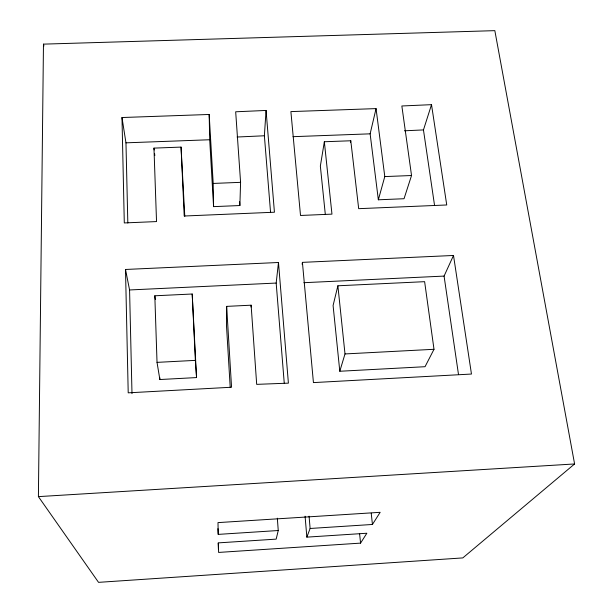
<?xml version="1.0" encoding="UTF-8"?>
<svg xmlns="http://www.w3.org/2000/svg" width="613" height="613" viewBox="0 0 613 613"><rect width="100%" height="100%" fill="white"/><g stroke="black" fill="none" stroke-linecap="round" stroke-linejoin="round"><path stroke-width="0.92" d="M226.641 306.377L231.553 387.24L128.209 392.833L125.504 269.467L278.478 262.494L288.401 383.148L256.686 384.359L251.123 305.19L226.641 306.377L226.481 325.488L230.204 387.263M38.404 496.622L43.469 44.136L494.837 30.65L574.596 463.957L462.8 557.914L98.54 582.35L38.404 496.622L574.596 463.957M239.875 205.539L240.587 182.337L235.683 111.788L266.065 110.447L274.432 212.221L184.214 216.014L181.05 147.097L153.97 148.108L156.53 221.577L124.293 222.94L121.987 117.527L209.171 114.47L213.194 183.433L213.585 206.635L239.875 205.539L239.614 201.738M251.008 307.006L251.123 305.19M270.578 212.619L264.379 135.772L266.065 110.447M284.256 383.217L276.179 283.06L278.478 262.494M302.117 264.234L302.416 262.364L453.505 255.468L471.466 374.045L313.435 382.596L302.416 262.364M324.346 141.749L331.962 214.136L300.508 215.469L290.891 111.597L376.06 108.608L370.129 133.833L378.344 199.792L404.036 198.727L411.538 175.517L401.852 105.98L431.514 104.662L446.739 204.972L358.682 208.673L350.789 140.768L324.346 141.749L320.354 166.085L325.311 214.427M350.406 142.637L350.789 140.768M277.337 518.184L278.248 530.521L276.172 539.126L218.404 542.873L218.603 552.428L360.567 543.118L366.85 533.241L306.852 537.134L305.082 516.207M337.878 285.788L333.089 305.512L339.794 371.256L425.039 366.704L434.004 349.295L424.625 281.673L337.878 285.788L345.004 353.939L339.794 371.256M378.344 199.792L384.788 176.582L376.06 108.608M434.563 205.493L423.46 129.925L431.514 104.662M306.852 537.134L310.117 528.475L309.067 516.169M458.486 374.443L444.073 276.088L453.505 255.468M310.117 528.475L372.436 524.467L380.167 512.315L217.99 522.613L218.228 534.383L278.248 530.521M159.87 379.531L196.551 377.577L192.198 294.01L154.821 295.788L157.028 362.367L159.87 379.531L159.801 377.646M157.028 362.367L195.363 360.375L196.551 377.577M345.004 353.939L434.004 349.295M125.504 269.467L129.573 289.957L276.179 283.06M303.895 282.693L444.073 276.088M237.07 137.021L264.379 135.772M404.442 130.799L423.46 129.925M213.194 183.433L240.587 182.337M384.788 176.582L411.538 175.517M121.987 117.527L125.964 142.829L209.707 139.749L213.585 206.635M292.999 136.676L370.129 133.833M43.469 44.136L43.937 45.998M154.821 295.788L155.365 299.512M153.97 148.108L154.185 149.978M154.606 153.725L154.813 155.602M371.217 513.173L372.436 524.467M359.593 533.655L360.567 543.118M181.05 147.097L184.781 216.282M217.929 528.651L218.228 534.383M218.105 543.034L218.45 549.608M192.198 294.01L195.363 360.375M129.573 289.957L131.994 393.653M125.964 142.829L127.826 223.025M209.171 114.47L209.707 139.749"/></g></svg>
